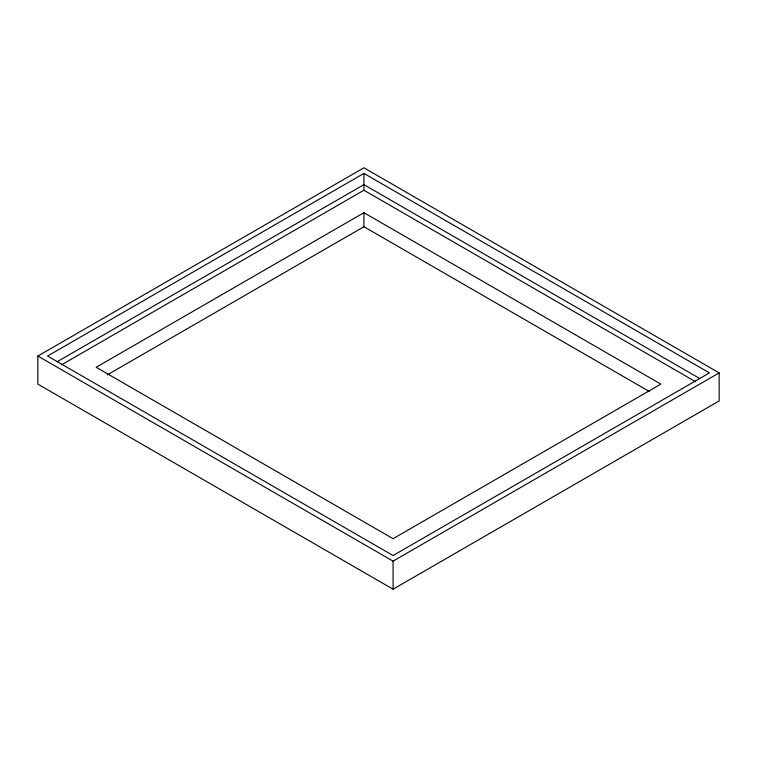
<?xml version="1.0" encoding="UTF-8"?>
<svg xmlns="http://www.w3.org/2000/svg" width="757" height="757" viewBox="0 0 757 757"><rect width="100%" height="100%" fill="white"/><g stroke="black" fill="none" stroke-linecap="round" stroke-linejoin="round"><path stroke-width="1.14" d="M37.85 356.055L363.918 167.799L719.15 372.889L719.15 400.945L393.082 589.201L37.85 384.111L37.85 356.055L393.082 561.145L719.15 372.889M363.918 173.41L47.568 356.055L393.082 555.534L709.432 372.889L363.918 173.41L363.918 190.244L695.617 381.746M57.286 361.666L363.918 184.632L699.714 378.5M61.374 364.921L363.918 190.244M363.918 212.689L96.167 367.277L393.082 538.7L660.833 384.111L363.918 212.689L363.918 226.721L649.572 391.634M107.409 374.819L363.918 226.721M393.082 561.145L393.082 589.201"/></g></svg>
